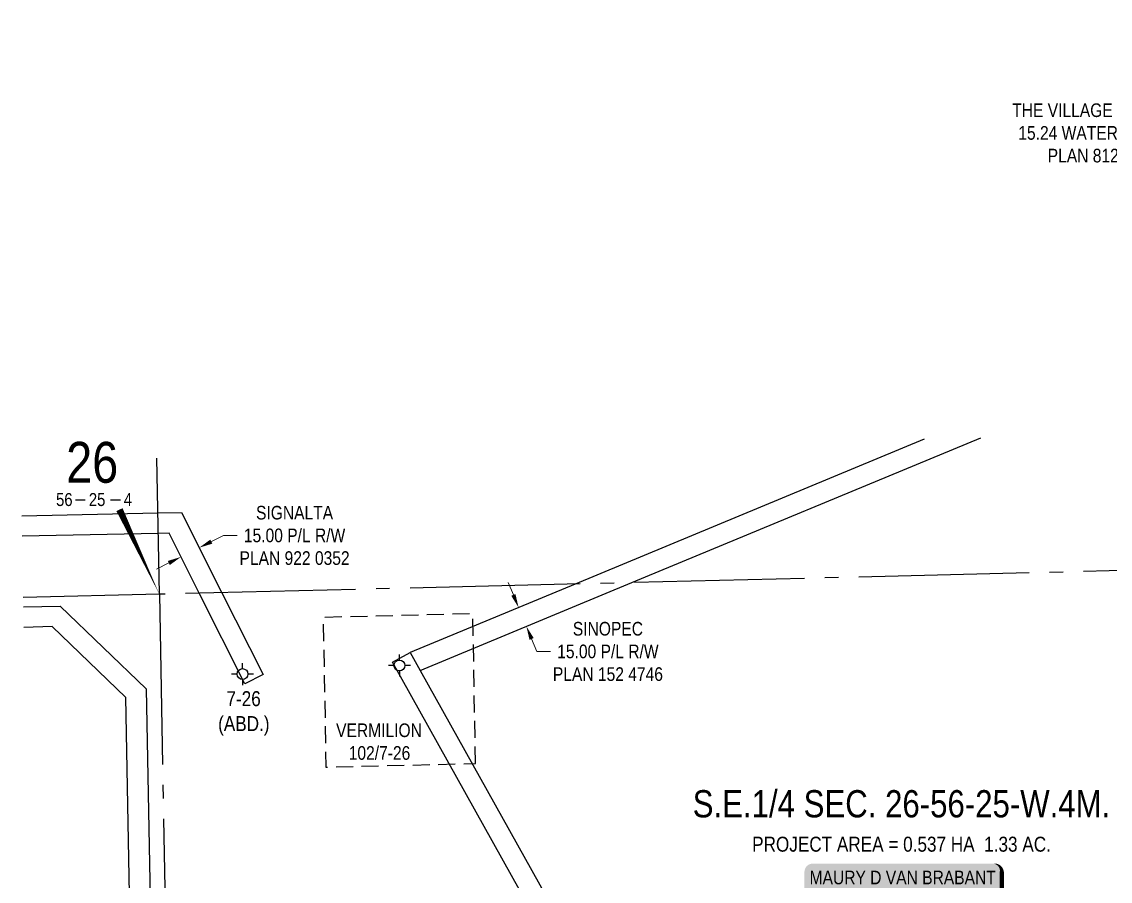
# Model space of a CAD drawing. Extents: x 88833 to 97610, y 5963373 to 5974710.
# Drawn here: x 91402 to 92202, y 5967258 to 5967889 of the extents above; entities that cross this region are included whole.
import ezdxf
from ezdxf.enums import TextEntityAlignment as Align

# ---------------------------------------------------------------- set-up
doc = ezdxf.new("R2010")
doc.units = 0
doc.header["$LTSCALE"] = 5
doc.header["$PDSIZE"] = 5
doc.linetypes.add('foc-ACCESSROAD', pattern=[3.75, 2.5, -1.25])
doc.linetypes.add('foc-QUARTERLINE', pattern=[33, 25, -3, 2, -3])
doc.layers.get('Defpoints').update_dxf_attribs({"color": 9})
for name, color, linetype in [('10', 1, 'Continuous'), ('9', 3, 'Continuous'), ('AS-OWNER', 7, 'Continuous'), ('C-RW', 13, 'Continuous'), ('C-SYMBOL', 7, 'Continuous'), ('F-RW', 190, 'Continuous'), ('F-WS', 190, 'foc-ACCESSROAD'), ('F-WS-S', 8, 'Continuous'), ('L-AREAREQUIRED', 7, 'Continuous'), ('L-QSEC', 8, 'foc-QUARTERLINE'), ('L-SECLBL', 7, 'Continuous')]:
    doc.layers.add(name, color=color, linetype=linetype)
doc.layers.add('F-RW-T', color=190, linetype='Continuous', lineweight=9)
doc.layers.add('F-WS-T', color=190, linetype='Continuous', lineweight=9)
doc.styles.add('100L', font='ARIALN.TTF', dxfattribs={"height": 10})
doc.styles.add('175L', font='ARIALN.TTF', dxfattribs={"height": 2})
doc.styles.add('80', font='ARIALN.TTF', dxfattribs={"height": 10})
doc.styles.add('80CG', font='ARIALN.TTF', dxfattribs={"height": 10})
doc.styles.add('80L', font='ARIALN.TTF', dxfattribs={"height": 10})
doc.styles.add('SIMPLEX', font='ARIALN.TTF')
doc.dimstyles.new('Compass 5 000', dxfattribs={"dimscale": 5, "dimtxt": 9, "dimasz": 2, "dimexe": 0.2, "dimexo": 0.0625, "dimgap": 0.5, "dimtad": 0, "dimtih": 1, "dimtoh": 1, "dimzin": 0, "dimdsep": 46, "dimtxsty": '80CG', "dimcen": 0.1, "dimse1": 1, "dimse2": 1, "dimclrd": 256, "dimclrt": 256, "dimaunit": 1, "dimadec": 4, "dimazin": 0, "dimtfac": 0.06, "dimtofl": 0, "dimtmove": 0, "dimatfit": 1, "dimfxl": 0.2, "dimtolj": 1, "dimtzin": 0, "dimlwd": -1, "dimarcsym": 0})

# ---------------------------------------------------------------- blocks, each defined once
blk = doc.blocks.new('*D400')
at = {"layer": 'Defpoints', "color": 0, "transparency": 16777216}
for p in [(91774.76, 5967461.71), (91773.26, 5967444.84), (91780.51, 5967447.85)]:
    blk.add_point(p, dxfattribs=at)
at = {"layer": 'F-RW-T', "transparency": 16777216}
for p, q in [((91763.68, 5967467.94), (91759.85, 5967477.17)), ((91777.09, 5967435.61), (91780.92, 5967426.37)), ((91780.92, 5967426.37), (91790.92, 5967426.37))]:
    blk.add_line(p, q, dxfattribs=at)
for points in [[(91765.22, 5967468.58), (91762.14, 5967467.3), (91767.51, 5967458.7)], [(91778.62, 5967436.24), (91775.55, 5967434.97), (91773.26, 5967444.84)]]:
    blk.add_solid(points, dxfattribs=at)
at = {"layer": 'F-RW-T', "transparency": 16777216, "insert": (91833.15, 5967426.37), "char_height": 10, "attachment_point": 5, "style": '80CG'}
blk.add_mtext('\\A1;SINOPEC\\P15.00 P/L R/W\\PPLAN 152 4746', dxfattribs=at)
blk = doc.blocks.new('*D402')
at = {"layer": 'Defpoints', "color": 0, "transparency": 16777216}
for p in [(91532.84, 5967502.63), (91535.9, 5967496.55), (91522.5, 5967489.81)]:
    blk.add_point(p, dxfattribs=at)
at = {"layer": 'F-RW-T', "transparency": 16777216}
for p, q in [((91541.77, 5967507.13), (91550.71, 5967511.62)), ((91550.71, 5967511.62), (91560.71, 5967511.62)), ((91510.51, 5967491.4), (91501.57, 5967486.9))]:
    blk.add_line(p, q, dxfattribs=at)
for points in [[(91541.02, 5967508.62), (91542.52, 5967505.64), (91532.84, 5967502.63)], [(91509.76, 5967492.88), (91511.25, 5967489.91), (91519.44, 5967495.89)]]:
    blk.add_solid(points, dxfattribs=at)
at = {"layer": 'F-RW-T', "transparency": 16777216, "insert": (91602.91, 5967511.62), "char_height": 10, "attachment_point": 5, "style": '80CG'}
blk.add_mtext('\\A1;SIGNALTA\\P15.00 P/L R/W\\PPLAN 922 0352', dxfattribs=at)
blk = doc.blocks.new('L-SECLBL')
at = {"layer": '9', "color": 7}
for p, q in [((-5.08, -27.83), (-12.29, -27.83)), ((20.7, -27.83), (13.5, -27.83))]:
    blk.add_line(p, q, dxfattribs=at)
at = {"layer": '10', "color": 2, "style": 'SIMPLEX'}
blk.add_attdef('SEC', text='', height=30, dxfattribs=at).set_placement((0, 0), align=Align.MIDDLE)
at = {"layer": '10', "color": 5, "style": '80L'}
blk.add_attdef('TWP', text='', height=9.5, dxfattribs=at).set_placement((-14.43, -27.37), align=Align.MIDDLE_RIGHT)
blk.add_attdef('RGE', text='', height=9.5, dxfattribs=at).set_placement((3.62, -27.37), align=Align.MIDDLE_CENTER)
blk.add_attdef('MER', text='', height=9.5, dxfattribs=at).set_placement((23.17, -27.37), align=Align.MIDDLE_LEFT)
blk = doc.blocks.new('*D433')
at = {"layer": 'Defpoints', "color": 0, "transparency": 16777216}
for p in [(92285.41, 5967809.98), (92285.44, 5967807.64), (92300.62, 5967810.23)]:
    blk.add_point(p, dxfattribs=at)
at = {"layer": 'F-RW-T', "transparency": 16777216}
for p, q in [((92275.45, 5967807.47), (92265.45, 5967807.31)), ((92310.66, 5967808.05), (92320.66, 5967808.21))]:
    blk.add_line(p, q, dxfattribs=at)
for points in [[(92275.42, 5967809.14), (92275.47, 5967805.81), (92285.44, 5967807.64)], [(92310.63, 5967809.71), (92310.69, 5967806.38), (92300.66, 5967807.88)]]:
    blk.add_solid(points, dxfattribs=at)
at = {"layer": 'F-RW-T', "transparency": 16777216, "insert": (92196.77, 5967807.31), "char_height": 10, "attachment_point": 5, "style": '80CG'}
blk.add_mtext('\\A1;THE VILLAGE OF LEGAL\\P15.24 WATERLINE R/W\\PPLAN 812 2390', dxfattribs=at)
blk = doc.blocks.new('GABD')
for p, q in [((0, 0.81), (0, 1.62)), ((-0.81, 0), (-1.62, 0)), ((1.62, 0), (0.81, 0)), ((0, -0.81), (0, -1.62))]:
    blk.add_line(p, q)
blk.add_circle((0, 0), 0.8)
blk = doc.blocks.new('*U490')
h = blk.add_hatch(color=59)
edge = h.paths.add_edge_path()
edge.add_line((-66.5, -37), (66.5, -37))
edge.add_arc((66.5, -31), 6, 270, 360)
edge.add_line((72.5, -31), (72.5, 29.5))
edge.add_arc((66.5, 29.5), 6, 0, 90)
edge.add_line((66.5, 35.5), (-66.5, 35.5))
edge.add_arc((-66.5, 29.5), 6, 90, 180)
edge.add_line((-72.5, 29.5), (-72.5, -31))
edge.add_arc((-66.5, -31), 6, 180, 270)
at = {"color": 1, "flags": 128}
blk.add_lwpolyline([(-66.5, -37, 3, 3, 0), (66.5, -37, 3, 3, 0.414214), (72.5, -31, 3, 3, 0), (72.5, 29.5, 3, 0, 0.414214), (66.5, 35.5, 0, 0, 0), (-66.5, 35.5, 0, 0, 0.414214), (-72.5, 29.5, 0, 0, 0), (-72.5, -31, 0, 3, 0.414214)], format="xyseb", close=True, dxfattribs=at)
blk.add_lwpolyline([(-56.05, -9.74, 0, 7.5, 0), (0, 0, 0, 0, 0)], format="xyseb", dxfattribs=at)
at = {"color": 1, "style": '80'}
blk.add_attdef('ENTER_TEXT_001', (-35.99, -5), '', height=10, dxfattribs=at)

msp = doc.modelspace()

# ---------------------------------------------------------------- linework, layer by layer
at = {"layer": 'C-RW', "flags": 128}
msp.add_lwpolyline([(91403.707, 5967459.141), (91430.653, 5967459.8), (91493.901, 5967398.987), (91501.752, 5966987.722), (91513.316, 5966958.537), (91518.748, 5966663.046), (91503.74, 5966662.714), (91498.008, 5966955.757), (91486.563, 5966984.947), (91479.033, 5967392.503), (91424.771, 5967444.64), (91403.988, 5967444.133)], dxfattribs=at)
at = {"layer": 'F-RW', "linetype": 'Continuous', "flags": 128}
for points in [[(92065.583, 5967582.295), (91809.064, 5967475.929), (91687.856, 5967425.673), (91695.216, 5967412.487), (91850.709, 5967476.958), (92107.219, 5967583.318)], [(91402.452, 5967526.095), (91502.413, 5967528.177), (91519.828, 5967528.494), (91549.492, 5967469.537), (91579.755, 5967409.415), (91566.352, 5967402.67), (91532.905, 5967469.124), (91510.676, 5967513.306), (91502.698, 5967513.189), (91402.733, 5967511.105)]]:
    msp.add_lwpolyline(points, dxfattribs=at)
at = {"layer": 'F-RW', "flags": 128}
msp.add_lwpolyline([(91695.216, 5967412.487), (92073.814, 5966734.305), (92075.172, 5966675.946), (92060.188, 5966675.599), (92058.916, 5966730.167), (91674.781, 5967418.421), (91687.856, 5967425.673)], close=True, dxfattribs=at)
at = {"layer": 'F-WS', "flags": 128}
msp.add_lwpolyline([(91735.937, 5967344.122), (91733.862, 5967454.105), (91623.893, 5967451.401), (91625.968, 5967341.419)], close=True, dxfattribs=at)
at = {"layer": 'L-QSEC', "flags": 128}
for points in [[(91503.55, 5967468.448), (91501.67, 5967568.432)], [(92307.55, 5967488.216), (91503.55, 5967468.448)], [(91503.55, 5967468.448), (91403.579, 5967465.979)], [(91503.55, 5967468.448), (91518.748, 5966663.046)]]:
    msp.add_lwpolyline(points, dxfattribs=at)
at = {"layer": 'L-SECLBL', "flags": 128}
msp.add_lwpolyline([(91503.55, 5967468.448, 0, 5, 0), (91474.26, 5967530.611, 0, 0, 0)], format="xyseb", dxfattribs=at)

# ---------------------------------------------------------------- block references
at = {"layer": 'AS-OWNER', "color": 5}
ref = msp.add_blockref('*U490', (92050.08, 5967235.002), dxfattribs=at)
ref.add_attrib('ENTER_TEXT_001', 'MAURY D VAN BRABANT', (91981.349, 5967255.353), dxfattribs={"layer": '0', "color": 1, "height": 10, "style": '80'})
ref.add_attrib('ENTER_TEXT_002', 'NAOMI D VAN BRABANT', (91983.252, 5967238.509), dxfattribs={"layer": '0', "color": 1, "height": 10, "style": '80'})
ref.add_attrib('ENTER_TEXT_003', '(AS JOINT TENANTS)', (91992.171, 5967221.665), dxfattribs={"layer": '0', "color": 1, "height": 10, "style": '80'})
ref.add_attrib('ENTER_TEXT_004', 'C. of T. 052 009 846', (91997.85, 5967204.821), dxfattribs={"layer": '0', "color": 1, "height": 10, "style": '80'})
at = {"layer": 'F-WS-S'}
for p, xscale, yscale, zscale in [((91679.937, 5967416.083), 5, 5, 5), ((91564.671, 5967409.813), 4.996091792811841, 4.996091792811841, 4.996091792811841)]:
    msp.add_blockref('GABD', p, dxfattribs=dict(at, xscale=xscale, yscale=yscale, zscale=zscale))
at = {"layer": 'L-SECLBL'}
msp.add_blockref('L-SECLBL', (91454.199, 5967565.378), dxfattribs=at).add_auto_attribs({'SEC': '26', 'TWP': '56', 'RGE': '25', 'MER': '4'})

# ---------------------------------------------------------------- texts
at = {"layer": 'C-SYMBOL', "color": 3, "style": '175L'}
msp.add_text('S.E.1/4 SEC. 26-56-25-W.4M.', height=20, dxfattribs=at).set_placement((92048.894, 5967298.515), align=Align.BOTTOM_CENTER)
at = {"layer": 'F-WS-T', "linetype": 'ByBlock', "insert": (91546.296, 5967397.225), "char_height": 10.9914, "attachment_point": 1, "style": '100L'}
msp.add_mtext_dynamic_manual_height_columns('\\pi6.5586;7-26\\P\\pi0.4481;(ABD.)', width=37.13933, gutter_width=55, heights=[0], dxfattribs=at)
at = {"layer": 'F-WS-T', "insert": (91645.863, 5967373.511), "char_height": 10, "attachment_point": 1, "style": '100L'}
msp.add_mtext_dynamic_manual_height_columns('\\pi-12.433;VERMILION\\P\\pi-3.1561;102/7-26', width=37.13933, gutter_width=55, heights=[0], dxfattribs=at)
at = {"layer": 'L-AREAREQUIRED', "color": 5, "style": '100L'}
msp.add_text('PROJECT AREA = 0.537 HA  1.33 AC.', height=11, dxfattribs=at).set_placement((92048.894, 5967276.015), align=Align.BOTTOM_CENTER)

# ---------------------------------------------------------------- dimensions: what is measured, and where the dimension line sits
at = {"layer": 'F-RW-T'}
for p1, p2, distance, text, picture, middle in [((92300.623, 5967810.231), (92285.405, 5967809.983), 2.347, 'THE VILLAGE OF LEGAL\\P15.24 WATERLINE R/W\\PPLAN 812 2390', '*D433', (92196.766, 5967807.31)), ((91522.497, 5967489.811), (91535.899, 5967496.554), 6.805, 'SIGNALTA\\P15.00 P/L R/W\\PPLAN 922 0352', '*D402', (91602.906, 5967511.622))]:
    dim = msp.add_aligned_dim(p1=p1, p2=p2, distance=distance, text=text, dimstyle='Compass 5 000', dxfattribs=at)
    dim.commit()
    dim.dimension.update_dxf_attribs({"geometry": picture, "text_midpoint": middle})
dim = msp.add_linear_dim(base=(91773.255, 5967444.844), p1=(91774.764, 5967461.708), p2=(91780.509, 5967447.852), angle=292.520029, text='SINOPEC\\P15.00 P/L R/W\\PPLAN 152 4746', dimstyle='Compass 5 000', dxfattribs=at)
dim.commit()
dim.dimension.update_dxf_attribs({"geometry": '*D400', "text_midpoint": (91833.146, 5967426.369), "dimtype": 161})

doc.saveas('drawing.dxf')
